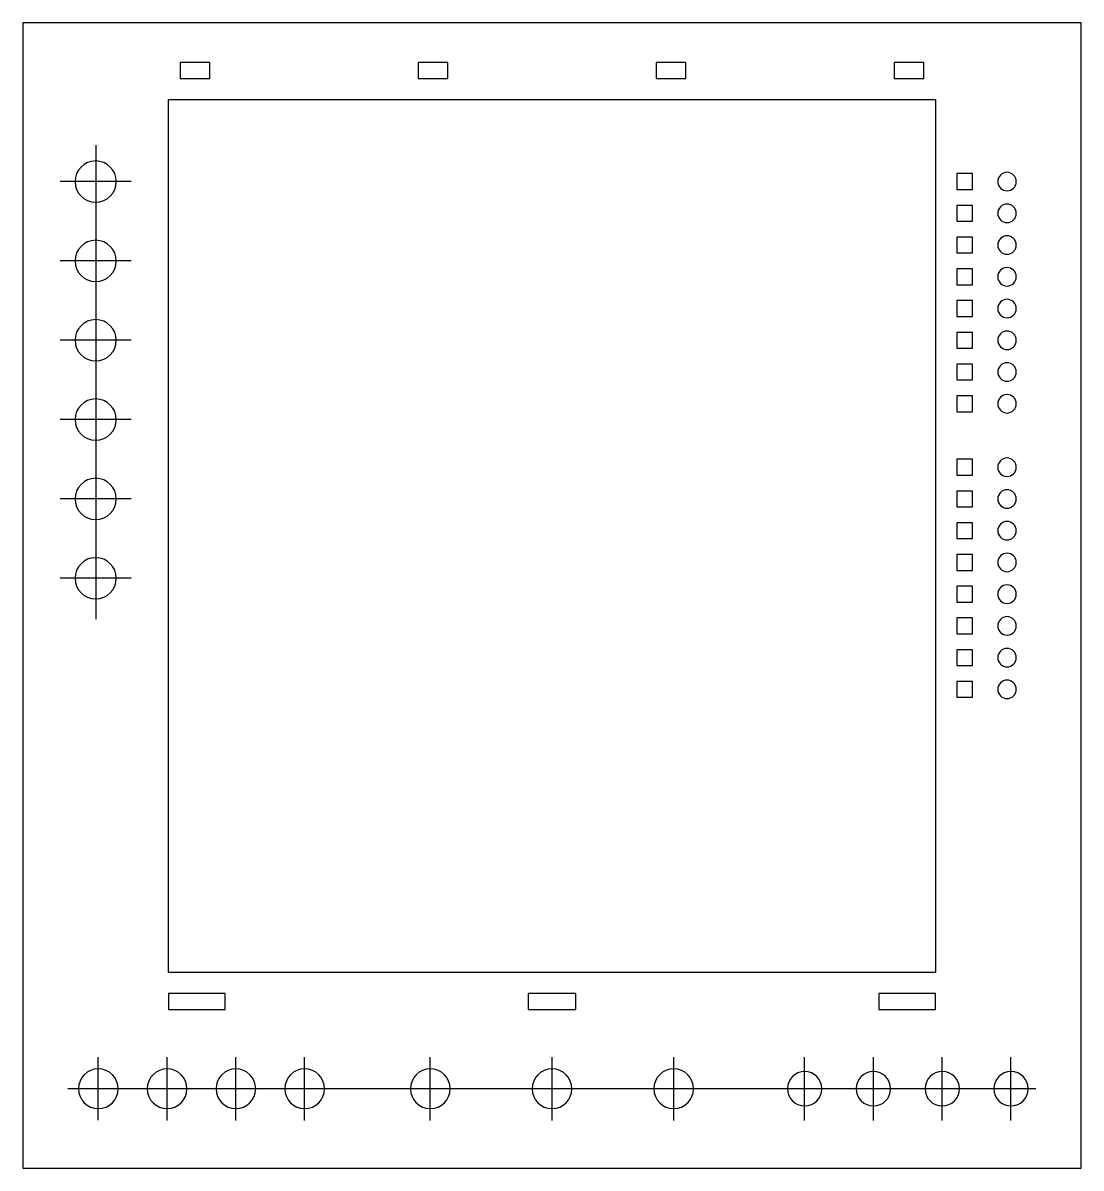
# Model space of a CAD drawing. Header units: inches. Extents: x 5 to 205, y 40 to 257.
import ezdxf

# ---------------------------------------------------------------- set-up
doc = ezdxf.new("R2010")
doc.units = ezdxf.units.IN
doc.header["$MEASUREMENT"] = 0

# ---------------------------------------------------------------- blocks, each defined once
blk = doc.blocks.new('block 2')
at = {"color": 7, "lineweight": 25, "true_color": 0xffffff}
blk.add_lwpolyline([(5.13, 40.27), (205.13, 40.27), (205.13, 256.77), (5.13, 256.77), (5.13, 40.27)], dxfattribs=at)
blk = doc.blocks.new('block 3')
at = {"color": 7, "lineweight": 25, "true_color": 0xffffff}
blk.add_lwpolyline([(32.63, 242.27), (42.63, 242.27), (77.63, 242.27), (87.63, 242.27), (122.63, 242.27), (132.63, 242.27), (167.63, 242.27), (177.63, 242.27), (177.63, 77.27), (87.63, 77.27), (77.63, 77.27), (42.63, 77.27), (32.63, 77.27), (32.63, 242.27)], dxfattribs=at)
blk = doc.blocks.new('block 4')
at = {"color": 7, "lineweight": 25, "true_color": 0xffffff}
blk.add_lwpolyline([(177.63, 77.27), (122.63, 77.27)], dxfattribs=at)
blk = doc.blocks.new('block 5')
at = {"color": 7, "lineweight": 25, "true_color": 0xffffff}
blk.add_open_spline([(189.38, 226.77), (189.38, 227.74), (190.16, 228.52), (191.13, 228.52), (192.09, 228.52), (192.88, 227.74), (192.88, 226.77), (192.88, 225.8), (192.09, 225.02), (191.13, 225.02), (190.16, 225.02), (189.38, 225.8), (189.38, 226.77), (189.38, 226.77), (189.38, 226.77), (189.38, 226.77)], degree=3, knots=[0, 0, 0, 0, 1, 1, 1, 2, 2, 2, 3, 3, 3, 4, 4, 4, 5, 5, 5, 5], dxfattribs=at)
blk = doc.blocks.new('block 6')
at = {"color": 7, "lineweight": 25, "true_color": 0xffffff}
blk.add_open_spline([(189.38, 220.77), (189.38, 221.74), (190.16, 222.52), (191.13, 222.52), (192.09, 222.52), (192.88, 221.74), (192.88, 220.77), (192.88, 219.8), (192.09, 219.02), (191.13, 219.02), (190.16, 219.02), (189.38, 219.8), (189.38, 220.77), (189.38, 220.77), (189.38, 220.77), (189.38, 220.77)], degree=3, knots=[0, 0, 0, 0, 1, 1, 1, 2, 2, 2, 3, 3, 3, 4, 4, 4, 5, 5, 5, 5], dxfattribs=at)
blk = doc.blocks.new('block 7')
at = {"color": 7, "lineweight": 25, "true_color": 0xffffff}
blk.add_open_spline([(189.38, 214.77), (189.38, 215.74), (190.16, 216.52), (191.13, 216.52), (192.09, 216.52), (192.88, 215.74), (192.88, 214.77), (192.88, 213.8), (192.09, 213.02), (191.13, 213.02), (190.16, 213.02), (189.38, 213.8), (189.38, 214.77), (189.38, 214.77), (189.38, 214.77), (189.38, 214.77)], degree=3, knots=[0, 0, 0, 0, 1, 1, 1, 2, 2, 2, 3, 3, 3, 4, 4, 4, 5, 5, 5, 5], dxfattribs=at)
blk = doc.blocks.new('block 8')
at = {"color": 7, "lineweight": 25, "true_color": 0xffffff}
blk.add_open_spline([(189.38, 208.77), (189.38, 209.74), (190.16, 210.52), (191.13, 210.52), (192.09, 210.52), (192.88, 209.74), (192.88, 208.77), (192.88, 207.8), (192.09, 207.02), (191.13, 207.02), (190.16, 207.02), (189.38, 207.8), (189.38, 208.77), (189.38, 208.77), (189.38, 208.77), (189.38, 208.77)], degree=3, knots=[0, 0, 0, 0, 1, 1, 1, 2, 2, 2, 3, 3, 3, 4, 4, 4, 5, 5, 5, 5], dxfattribs=at)
blk = doc.blocks.new('block 9')
at = {"color": 7, "lineweight": 25, "true_color": 0xffffff}
blk.add_open_spline([(189.38, 202.77), (189.38, 203.74), (190.16, 204.52), (191.13, 204.52), (192.09, 204.52), (192.88, 203.74), (192.88, 202.77), (192.88, 201.8), (192.09, 201.02), (191.13, 201.02), (190.16, 201.02), (189.38, 201.8), (189.38, 202.77), (189.38, 202.77), (189.38, 202.77), (189.38, 202.77)], degree=3, knots=[0, 0, 0, 0, 1, 1, 1, 2, 2, 2, 3, 3, 3, 4, 4, 4, 5, 5, 5, 5], dxfattribs=at)
blk = doc.blocks.new('block 10')
at = {"color": 7, "lineweight": 25, "true_color": 0xffffff}
blk.add_open_spline([(189.38, 196.77), (189.38, 197.74), (190.16, 198.52), (191.13, 198.52), (192.09, 198.52), (192.88, 197.74), (192.88, 196.77), (192.88, 195.8), (192.09, 195.02), (191.13, 195.02), (190.16, 195.02), (189.38, 195.8), (189.38, 196.77), (189.38, 196.77), (189.38, 196.77), (189.38, 196.77)], degree=3, knots=[0, 0, 0, 0, 1, 1, 1, 2, 2, 2, 3, 3, 3, 4, 4, 4, 5, 5, 5, 5], dxfattribs=at)
blk = doc.blocks.new('block 11')
at = {"color": 7, "lineweight": 25, "true_color": 0xffffff}
blk.add_open_spline([(189.38, 190.77), (189.38, 191.74), (190.16, 192.52), (191.13, 192.52), (192.09, 192.52), (192.88, 191.74), (192.88, 190.77), (192.88, 189.8), (192.09, 189.02), (191.13, 189.02), (190.16, 189.02), (189.38, 189.8), (189.38, 190.77), (189.38, 190.77), (189.38, 190.77), (189.38, 190.77)], degree=3, knots=[0, 0, 0, 0, 1, 1, 1, 2, 2, 2, 3, 3, 3, 4, 4, 4, 5, 5, 5, 5], dxfattribs=at)
blk = doc.blocks.new('block 12')
at = {"color": 7, "lineweight": 25, "true_color": 0xffffff}
blk.add_open_spline([(189.38, 184.77), (189.38, 185.74), (190.16, 186.52), (191.13, 186.52), (192.09, 186.52), (192.88, 185.74), (192.88, 184.77), (192.88, 183.8), (192.09, 183.02), (191.13, 183.02), (190.16, 183.02), (189.38, 183.8), (189.38, 184.77), (189.38, 184.77), (189.38, 184.77), (189.38, 184.77)], degree=3, knots=[0, 0, 0, 0, 1, 1, 1, 2, 2, 2, 3, 3, 3, 4, 4, 4, 5, 5, 5, 5], dxfattribs=at)
blk = doc.blocks.new('block 13')
at = {"color": 7, "lineweight": 25, "true_color": 0xffffff}
blk.add_open_spline([(189.38, 172.77), (189.38, 173.74), (190.16, 174.52), (191.13, 174.52), (192.09, 174.52), (192.88, 173.74), (192.88, 172.77), (192.88, 171.8), (192.09, 171.02), (191.13, 171.02), (190.16, 171.02), (189.38, 171.8), (189.38, 172.77), (189.38, 172.77), (189.38, 172.77), (189.38, 172.77)], degree=3, knots=[0, 0, 0, 0, 1, 1, 1, 2, 2, 2, 3, 3, 3, 4, 4, 4, 5, 5, 5, 5], dxfattribs=at)
blk = doc.blocks.new('block 14')
at = {"color": 7, "lineweight": 25, "true_color": 0xffffff}
blk.add_open_spline([(189.38, 166.77), (189.38, 167.74), (190.16, 168.52), (191.13, 168.52), (192.09, 168.52), (192.88, 167.74), (192.88, 166.77), (192.88, 165.8), (192.09, 165.02), (191.13, 165.02), (190.16, 165.02), (189.38, 165.8), (189.38, 166.77), (189.38, 166.77), (189.38, 166.77), (189.38, 166.77)], degree=3, knots=[0, 0, 0, 0, 1, 1, 1, 2, 2, 2, 3, 3, 3, 4, 4, 4, 5, 5, 5, 5], dxfattribs=at)
blk = doc.blocks.new('block 15')
at = {"color": 7, "lineweight": 25, "true_color": 0xffffff}
blk.add_open_spline([(189.38, 160.77), (189.38, 161.74), (190.16, 162.52), (191.13, 162.52), (192.09, 162.52), (192.88, 161.74), (192.88, 160.77), (192.88, 159.8), (192.09, 159.02), (191.13, 159.02), (190.16, 159.02), (189.38, 159.8), (189.38, 160.77), (189.38, 160.77), (189.38, 160.77), (189.38, 160.77)], degree=3, knots=[0, 0, 0, 0, 1, 1, 1, 2, 2, 2, 3, 3, 3, 4, 4, 4, 5, 5, 5, 5], dxfattribs=at)
blk = doc.blocks.new('block 16')
at = {"color": 7, "lineweight": 25, "true_color": 0xffffff}
blk.add_open_spline([(189.38, 154.77), (189.38, 155.74), (190.16, 156.52), (191.13, 156.52), (192.09, 156.52), (192.88, 155.74), (192.88, 154.77), (192.88, 153.8), (192.09, 153.02), (191.13, 153.02), (190.16, 153.02), (189.38, 153.8), (189.38, 154.77), (189.38, 154.77), (189.38, 154.77), (189.38, 154.77)], degree=3, knots=[0, 0, 0, 0, 1, 1, 1, 2, 2, 2, 3, 3, 3, 4, 4, 4, 5, 5, 5, 5], dxfattribs=at)
blk = doc.blocks.new('block 17')
at = {"color": 7, "lineweight": 25, "true_color": 0xffffff}
blk.add_open_spline([(189.38, 148.77), (189.38, 149.74), (190.16, 150.52), (191.13, 150.52), (192.09, 150.52), (192.88, 149.74), (192.88, 148.77), (192.88, 147.8), (192.09, 147.02), (191.13, 147.02), (190.16, 147.02), (189.38, 147.8), (189.38, 148.77), (189.38, 148.77), (189.38, 148.77), (189.38, 148.77)], degree=3, knots=[0, 0, 0, 0, 1, 1, 1, 2, 2, 2, 3, 3, 3, 4, 4, 4, 5, 5, 5, 5], dxfattribs=at)
blk = doc.blocks.new('block 18')
at = {"color": 7, "lineweight": 25, "true_color": 0xffffff}
blk.add_open_spline([(189.38, 142.77), (189.38, 143.74), (190.16, 144.52), (191.13, 144.52), (192.09, 144.52), (192.88, 143.74), (192.88, 142.77), (192.88, 141.8), (192.09, 141.02), (191.13, 141.02), (190.16, 141.02), (189.38, 141.8), (189.38, 142.77), (189.38, 142.77), (189.38, 142.77), (189.38, 142.77)], degree=3, knots=[0, 0, 0, 0, 1, 1, 1, 2, 2, 2, 3, 3, 3, 4, 4, 4, 5, 5, 5, 5], dxfattribs=at)
blk = doc.blocks.new('block 19')
at = {"color": 7, "lineweight": 25, "true_color": 0xffffff}
blk.add_open_spline([(189.38, 136.77), (189.38, 137.74), (190.16, 138.52), (191.13, 138.52), (192.09, 138.52), (192.88, 137.74), (192.88, 136.77), (192.88, 135.8), (192.09, 135.02), (191.13, 135.02), (190.16, 135.02), (189.38, 135.8), (189.38, 136.77), (189.38, 136.77), (189.38, 136.77), (189.38, 136.77)], degree=3, knots=[0, 0, 0, 0, 1, 1, 1, 2, 2, 2, 3, 3, 3, 4, 4, 4, 5, 5, 5, 5], dxfattribs=at)
blk = doc.blocks.new('block 20')
at = {"color": 7, "lineweight": 25, "true_color": 0xffffff}
blk.add_open_spline([(78.38, 55.27), (78.38, 57.34), (80.06, 59.02), (82.13, 59.02), (84.2, 59.02), (85.88, 57.34), (85.88, 55.27), (85.88, 53.2), (84.2, 51.52), (82.13, 51.52), (80.06, 51.52), (78.38, 53.2), (78.38, 55.27), (78.38, 55.27), (78.38, 55.27), (78.38, 55.27)], degree=3, knots=[0, 0, 0, 0, 1, 1, 1, 2, 2, 2, 3, 3, 3, 4, 4, 4, 5, 5, 5, 5], dxfattribs=at)
blk = doc.blocks.new('block 21')
at = {"color": 7, "lineweight": 25, "true_color": 0xffffff}
blk.add_open_spline([(15.63, 55.27), (15.63, 57.34), (17.31, 59.02), (19.38, 59.02), (21.45, 59.02), (23.13, 57.34), (23.13, 55.27), (23.13, 53.2), (21.45, 51.52), (19.38, 51.52), (17.31, 51.52), (15.63, 53.2), (15.63, 55.27), (15.63, 55.27), (15.63, 55.27), (15.63, 55.27)], degree=3, knots=[0, 0, 0, 0, 1, 1, 1, 2, 2, 2, 3, 3, 3, 4, 4, 4, 5, 5, 5, 5], dxfattribs=at)
blk = doc.blocks.new('block 22')
at = {"color": 7, "lineweight": 25, "true_color": 0xffffff}
blk.add_open_spline([(149.63, 55.27), (149.63, 57.06), (151.08, 58.52), (152.88, 58.52), (154.67, 58.52), (156.13, 57.06), (156.13, 55.27), (156.13, 53.47), (154.67, 52.02), (152.88, 52.02), (151.08, 52.02), (149.63, 53.47), (149.63, 55.27), (149.63, 55.27), (149.63, 55.27), (149.63, 55.27)], degree=3, knots=[0, 0, 0, 0, 1, 1, 1, 2, 2, 2, 3, 3, 3, 4, 4, 4, 5, 5, 5, 5], dxfattribs=at)
blk = doc.blocks.new('block 23')
at = {"color": 7, "lineweight": 25, "true_color": 0xffffff}
blk.add_open_spline([(14.98, 226.77), (14.98, 228.92), (16.72, 230.67), (18.88, 230.67), (21.03, 230.67), (22.78, 228.92), (22.78, 226.77), (22.78, 224.62), (21.03, 222.87), (18.88, 222.87), (16.72, 222.87), (14.98, 224.62), (14.98, 226.77), (14.98, 226.77), (14.98, 226.77), (14.98, 226.77)], degree=3, knots=[0, 0, 0, 0, 1, 1, 1, 2, 2, 2, 3, 3, 3, 4, 4, 4, 5, 5, 5, 5], dxfattribs=at)
blk = doc.blocks.new('block 24')
at = {"color": 7, "lineweight": 25, "true_color": 0xffffff}
blk.add_open_spline([(14.98, 211.77), (14.98, 213.92), (16.72, 215.67), (18.88, 215.67), (21.03, 215.67), (22.78, 213.92), (22.78, 211.77), (22.78, 209.62), (21.03, 207.87), (18.88, 207.87), (16.72, 207.87), (14.98, 209.62), (14.98, 211.77), (14.98, 211.77), (14.98, 211.77), (14.98, 211.77)], degree=3, knots=[0, 0, 0, 0, 1, 1, 1, 2, 2, 2, 3, 3, 3, 4, 4, 4, 5, 5, 5, 5], dxfattribs=at)
blk = doc.blocks.new('block 25')
at = {"color": 7, "lineweight": 25, "true_color": 0xffffff}
blk.add_open_spline([(14.98, 196.77), (14.98, 198.92), (16.72, 200.67), (18.88, 200.67), (21.03, 200.67), (22.78, 198.92), (22.78, 196.77), (22.78, 194.62), (21.03, 192.87), (18.88, 192.87), (16.72, 192.87), (14.98, 194.62), (14.98, 196.77), (14.98, 196.77), (14.98, 196.77), (14.98, 196.77)], degree=3, knots=[0, 0, 0, 0, 1, 1, 1, 2, 2, 2, 3, 3, 3, 4, 4, 4, 5, 5, 5, 5], dxfattribs=at)
blk = doc.blocks.new('block 26')
at = {"color": 7, "lineweight": 25, "true_color": 0xffffff}
blk.add_open_spline([(14.98, 181.77), (14.98, 183.92), (16.72, 185.67), (18.88, 185.67), (21.03, 185.67), (22.78, 183.92), (22.78, 181.77), (22.78, 179.62), (21.03, 177.87), (18.88, 177.87), (16.72, 177.87), (14.98, 179.62), (14.98, 181.77), (14.98, 181.77), (14.98, 181.77), (14.98, 181.77)], degree=3, knots=[0, 0, 0, 0, 1, 1, 1, 2, 2, 2, 3, 3, 3, 4, 4, 4, 5, 5, 5, 5], dxfattribs=at)
blk = doc.blocks.new('block 27')
at = {"color": 7, "lineweight": 25, "true_color": 0xffffff}
blk.add_open_spline([(14.98, 166.77), (14.98, 168.92), (16.72, 170.67), (18.88, 170.67), (21.03, 170.67), (22.78, 168.92), (22.78, 166.77), (22.78, 164.62), (21.03, 162.87), (18.88, 162.87), (16.72, 162.87), (14.98, 164.62), (14.98, 166.77), (14.98, 166.77), (14.98, 166.77), (14.98, 166.77)], degree=3, knots=[0, 0, 0, 0, 1, 1, 1, 2, 2, 2, 3, 3, 3, 4, 4, 4, 5, 5, 5, 5], dxfattribs=at)
blk = doc.blocks.new('block 28')
at = {"color": 7, "lineweight": 25, "true_color": 0xffffff}
blk.add_open_spline([(14.98, 151.77), (14.98, 153.92), (16.72, 155.67), (18.88, 155.67), (21.03, 155.67), (22.78, 153.92), (22.78, 151.77), (22.78, 149.62), (21.03, 147.87), (18.88, 147.87), (16.72, 147.87), (14.98, 149.62), (14.98, 151.77), (14.98, 151.77), (14.98, 151.77), (14.98, 151.77)], degree=3, knots=[0, 0, 0, 0, 1, 1, 1, 2, 2, 2, 3, 3, 3, 4, 4, 4, 5, 5, 5, 5], dxfattribs=at)
blk = doc.blocks.new('block 29')
at = {"color": 7, "lineweight": 25, "true_color": 0xffffff}
blk.add_open_spline([(28.63, 55.27), (28.63, 57.34), (30.31, 59.02), (32.38, 59.02), (34.45, 59.02), (36.13, 57.34), (36.13, 55.27), (36.13, 53.2), (34.45, 51.52), (32.38, 51.52), (30.31, 51.52), (28.63, 53.2), (28.63, 55.27), (28.63, 55.27), (28.63, 55.27), (28.63, 55.27)], degree=3, knots=[0, 0, 0, 0, 1, 1, 1, 2, 2, 2, 3, 3, 3, 4, 4, 4, 5, 5, 5, 5], dxfattribs=at)
blk = doc.blocks.new('block 30')
at = {"color": 7, "lineweight": 25, "true_color": 0xffffff}
blk.add_open_spline([(41.63, 55.27), (41.63, 57.34), (43.31, 59.02), (45.38, 59.02), (47.45, 59.02), (49.13, 57.34), (49.13, 55.27), (49.13, 53.2), (47.45, 51.52), (45.38, 51.52), (43.31, 51.52), (41.63, 53.2), (41.63, 55.27), (41.63, 55.27), (41.63, 55.27), (41.63, 55.27)], degree=3, knots=[0, 0, 0, 0, 1, 1, 1, 2, 2, 2, 3, 3, 3, 4, 4, 4, 5, 5, 5, 5], dxfattribs=at)
blk = doc.blocks.new('block 31')
at = {"color": 7, "lineweight": 25, "true_color": 0xffffff}
blk.add_open_spline([(54.63, 55.27), (54.63, 57.34), (56.31, 59.02), (58.38, 59.02), (60.45, 59.02), (62.13, 57.34), (62.13, 55.27), (62.13, 53.2), (60.45, 51.52), (58.38, 51.52), (56.31, 51.52), (54.63, 53.2), (54.63, 55.27), (54.63, 55.27), (54.63, 55.27), (54.63, 55.27)], degree=3, knots=[0, 0, 0, 0, 1, 1, 1, 2, 2, 2, 3, 3, 3, 4, 4, 4, 5, 5, 5, 5], dxfattribs=at)
blk = doc.blocks.new('block 32')
at = {"color": 7, "lineweight": 25, "true_color": 0xffffff}
blk.add_open_spline([(162.63, 55.27), (162.63, 57.06), (164.08, 58.52), (165.88, 58.52), (167.67, 58.52), (169.13, 57.06), (169.13, 55.27), (169.13, 53.47), (167.67, 52.02), (165.88, 52.02), (164.08, 52.02), (162.63, 53.47), (162.63, 55.27), (162.63, 55.27), (162.63, 55.27), (162.63, 55.27)], degree=3, knots=[0, 0, 0, 0, 1, 1, 1, 2, 2, 2, 3, 3, 3, 4, 4, 4, 5, 5, 5, 5], dxfattribs=at)
blk = doc.blocks.new('block 33')
at = {"color": 7, "lineweight": 25, "true_color": 0xffffff}
blk.add_open_spline([(175.63, 55.27), (175.63, 57.06), (177.08, 58.52), (178.88, 58.52), (180.67, 58.52), (182.13, 57.06), (182.13, 55.27), (182.13, 53.47), (180.67, 52.02), (178.88, 52.02), (177.08, 52.02), (175.63, 53.47), (175.63, 55.27), (175.63, 55.27), (175.63, 55.27), (175.63, 55.27)], degree=3, knots=[0, 0, 0, 0, 1, 1, 1, 2, 2, 2, 3, 3, 3, 4, 4, 4, 5, 5, 5, 5], dxfattribs=at)
blk = doc.blocks.new('block 34')
at = {"color": 7, "lineweight": 25, "true_color": 0xffffff}
blk.add_open_spline([(188.63, 55.27), (188.63, 57.06), (190.08, 58.52), (191.88, 58.52), (193.67, 58.52), (195.13, 57.06), (195.13, 55.27), (195.13, 53.47), (193.67, 52.02), (191.88, 52.02), (190.08, 52.02), (188.63, 53.47), (188.63, 55.27), (188.63, 55.27), (188.63, 55.27), (188.63, 55.27)], degree=3, knots=[0, 0, 0, 0, 1, 1, 1, 2, 2, 2, 3, 3, 3, 4, 4, 4, 5, 5, 5, 5], dxfattribs=at)
blk = doc.blocks.new('block 35')
at = {"color": 7, "lineweight": 25, "true_color": 0xffffff}
blk.add_open_spline([(101.38, 55.27), (101.38, 57.34), (103.06, 59.02), (105.13, 59.02), (107.2, 59.02), (108.88, 57.34), (108.88, 55.27), (108.88, 53.2), (107.2, 51.52), (105.13, 51.52), (103.06, 51.52), (101.38, 53.2), (101.38, 55.27), (101.38, 55.27), (101.38, 55.27), (101.38, 55.27)], degree=3, knots=[0, 0, 0, 0, 1, 1, 1, 2, 2, 2, 3, 3, 3, 4, 4, 4, 5, 5, 5, 5], dxfattribs=at)
blk = doc.blocks.new('block 36')
at = {"color": 7, "lineweight": 25, "true_color": 0xffffff}
blk.add_open_spline([(124.38, 55.27), (124.38, 57.34), (126.06, 59.02), (128.13, 59.02), (130.2, 59.02), (131.88, 57.34), (131.88, 55.27), (131.88, 53.2), (130.2, 51.52), (128.13, 51.52), (126.06, 51.52), (124.38, 53.2), (124.38, 55.27), (124.38, 55.27), (124.38, 55.27), (124.38, 55.27)], degree=3, knots=[0, 0, 0, 0, 1, 1, 1, 2, 2, 2, 3, 3, 3, 4, 4, 4, 5, 5, 5, 5], dxfattribs=at)
blk = doc.blocks.new('block 37')
at = {"color": 7, "lineweight": 25, "true_color": 0xffffff}
blk.add_open_spline([(189.38, 130.77), (189.38, 131.74), (190.16, 132.52), (191.13, 132.52), (192.09, 132.52), (192.88, 131.74), (192.88, 130.77), (192.88, 129.8), (192.09, 129.02), (191.13, 129.02), (190.16, 129.02), (189.38, 129.8), (189.38, 130.77), (189.38, 130.77), (189.38, 130.77), (189.38, 130.77)], degree=3, knots=[0, 0, 0, 0, 1, 1, 1, 2, 2, 2, 3, 3, 3, 4, 4, 4, 5, 5, 5, 5], dxfattribs=at)
blk = doc.blocks.new('block 38')
at = {"color": 7, "lineweight": 25, "true_color": 0xffffff}
blk.add_lwpolyline([(32.63, 70.27), (43.33, 70.27), (43.33, 73.27), (32.63, 73.27), (32.63, 70.27)], dxfattribs=at)
blk = doc.blocks.new('block 39')
at = {"color": 7, "lineweight": 25, "true_color": 0xffffff}
blk.add_lwpolyline([(100.63, 70.27), (109.63, 70.27), (109.63, 73.27), (100.63, 73.27), (100.63, 70.27)], dxfattribs=at)
blk = doc.blocks.new('block 40')
at = {"color": 7, "lineweight": 25, "true_color": 0xffffff}
blk.add_lwpolyline([(166.93, 70.27), (177.63, 70.27), (177.63, 73.27), (166.93, 73.27), (166.93, 70.27)], dxfattribs=at)
blk = doc.blocks.new('block 41')
at = {"color": 7, "lineweight": 25, "true_color": 0xffffff}
blk.add_lwpolyline([(181.63, 225.27), (184.63, 225.27), (184.63, 228.27), (181.63, 228.27), (181.63, 225.27)], dxfattribs=at)
blk = doc.blocks.new('block 42')
at = {"color": 7, "lineweight": 25, "true_color": 0xffffff}
blk.add_lwpolyline([(181.63, 219.27), (184.63, 219.27), (184.63, 222.27), (181.63, 222.27), (181.63, 219.27)], dxfattribs=at)
blk = doc.blocks.new('block 43')
at = {"color": 7, "lineweight": 25, "true_color": 0xffffff}
blk.add_lwpolyline([(181.63, 213.27), (184.63, 213.27), (184.63, 216.27), (181.63, 216.27), (181.63, 213.27)], dxfattribs=at)
blk = doc.blocks.new('block 44')
at = {"color": 7, "lineweight": 25, "true_color": 0xffffff}
blk.add_lwpolyline([(181.63, 207.27), (184.63, 207.27), (184.63, 210.27), (181.63, 210.27), (181.63, 207.27)], dxfattribs=at)
blk = doc.blocks.new('block 45')
at = {"color": 7, "lineweight": 25, "true_color": 0xffffff}
blk.add_lwpolyline([(181.63, 201.27), (184.63, 201.27), (184.63, 204.27), (181.63, 204.27), (181.63, 201.27)], dxfattribs=at)
blk = doc.blocks.new('block 46')
at = {"color": 7, "lineweight": 25, "true_color": 0xffffff}
blk.add_lwpolyline([(181.63, 195.27), (184.63, 195.27), (184.63, 198.27), (181.63, 198.27), (181.63, 195.27)], dxfattribs=at)
blk = doc.blocks.new('block 47')
at = {"color": 7, "lineweight": 25, "true_color": 0xffffff}
blk.add_lwpolyline([(181.63, 189.27), (184.63, 189.27), (184.63, 192.27), (181.63, 192.27), (181.63, 189.27)], dxfattribs=at)
blk = doc.blocks.new('block 48')
at = {"color": 7, "lineweight": 25, "true_color": 0xffffff}
blk.add_lwpolyline([(181.63, 183.27), (184.63, 183.27), (184.63, 186.27), (181.63, 186.27), (181.63, 183.27)], dxfattribs=at)
blk = doc.blocks.new('block 49')
at = {"color": 7, "lineweight": 25, "true_color": 0xffffff}
blk.add_lwpolyline([(181.63, 171.27), (184.63, 171.27), (184.63, 174.27), (181.63, 174.27), (181.63, 171.27)], dxfattribs=at)
blk = doc.blocks.new('block 50')
at = {"color": 7, "lineweight": 25, "true_color": 0xffffff}
blk.add_lwpolyline([(181.63, 165.27), (184.63, 165.27), (184.63, 168.27), (181.63, 168.27), (181.63, 165.27)], dxfattribs=at)
blk = doc.blocks.new('block 51')
at = {"color": 7, "lineweight": 25, "true_color": 0xffffff}
blk.add_lwpolyline([(181.63, 159.27), (184.63, 159.27), (184.63, 162.27), (181.63, 162.27), (181.63, 159.27)], dxfattribs=at)
blk = doc.blocks.new('block 52')
at = {"color": 7, "lineweight": 25, "true_color": 0xffffff}
blk.add_lwpolyline([(181.63, 153.27), (184.63, 153.27), (184.63, 156.27), (181.63, 156.27), (181.63, 153.27)], dxfattribs=at)
blk = doc.blocks.new('block 53')
at = {"color": 7, "lineweight": 25, "true_color": 0xffffff}
blk.add_lwpolyline([(181.63, 147.27), (184.63, 147.27), (184.63, 150.27), (181.63, 150.27), (181.63, 147.27)], dxfattribs=at)
blk = doc.blocks.new('block 54')
at = {"color": 7, "lineweight": 25, "true_color": 0xffffff}
blk.add_lwpolyline([(181.63, 141.27), (184.63, 141.27), (184.63, 144.27), (181.63, 144.27), (181.63, 141.27)], dxfattribs=at)
blk = doc.blocks.new('block 55')
at = {"color": 7, "lineweight": 25, "true_color": 0xffffff}
blk.add_lwpolyline([(181.63, 135.27), (184.63, 135.27), (184.63, 138.27), (181.63, 138.27), (181.63, 135.27)], dxfattribs=at)
blk = doc.blocks.new('block 56')
at = {"color": 7, "lineweight": 25, "true_color": 0xffffff}
blk.add_lwpolyline([(181.63, 129.27), (184.63, 129.27), (184.63, 132.27), (181.63, 132.27), (181.63, 129.27)], dxfattribs=at)
blk = doc.blocks.new('block 57')
at = {"color": 7, "lineweight": 25, "true_color": 0xffffff}
blk.add_lwpolyline([(34.83, 246.27), (40.43, 246.27), (40.43, 249.27), (34.83, 249.27), (34.83, 246.27)], dxfattribs=at)
blk = doc.blocks.new('block 58')
at = {"color": 7, "lineweight": 25, "true_color": 0xffffff}
blk.add_lwpolyline([(79.83, 246.27), (85.43, 246.27), (85.43, 249.27), (79.83, 249.27), (79.83, 246.27)], dxfattribs=at)
blk = doc.blocks.new('block 59')
at = {"color": 7, "lineweight": 25, "true_color": 0xffffff}
blk.add_lwpolyline([(124.83, 246.27), (130.43, 246.27), (130.43, 249.27), (124.83, 249.27), (124.83, 246.27)], dxfattribs=at)
blk = doc.blocks.new('block 60')
at = {"color": 7, "lineweight": 25, "true_color": 0xffffff}
blk.add_lwpolyline([(169.83, 246.27), (175.43, 246.27), (175.43, 249.27), (169.83, 249.27), (169.83, 246.27)], dxfattribs=at)

msp = doc.modelspace()

# ---------------------------------------------------------------- linework, layer by layer
at = {"color": 7, "lineweight": 25, "true_color": 0xffffff}
for points in [[(18.88, 233.66), (18.88, 144.02)], [(25.6, 226.77), (12.15, 226.77)], [(25.6, 211.77), (12.15, 211.77)], [(25.6, 196.77), (12.15, 196.77)], [(25.6, 181.77), (12.15, 181.77)], [(25.6, 166.77), (12.15, 166.77)], [(25.6, 151.77), (12.15, 151.77)], [(19.38, 49.31), (19.38, 61.26)], [(32.38, 49.29), (32.38, 61.25)], [(45.38, 49.29), (45.38, 61.25)], [(58.38, 49.29), (58.38, 61.25)], [(82.13, 49.29), (82.13, 61.25)], [(105.13, 49.29), (105.13, 61.25)], [(128.13, 49.29), (128.13, 61.25)], [(152.88, 49.29), (152.88, 61.25)], [(165.88, 49.29), (165.88, 61.25)], [(178.88, 49.29), (178.88, 61.25)], [(191.88, 49.29), (191.88, 61.25)], [(196.56, 55.27), (13.65, 55.27)]]:
    msp.add_lwpolyline(points, dxfattribs=at)

# ---------------------------------------------------------------- block references
for name in ['block 2', 'block 57', 'block 58', 'block 59', 'block 60', 'block 3', 'block 23', 'block 41', 'block 5', 'block 42', 'block 6', 'block 7', 'block 24', 'block 43', 'block 44', 'block 8', 'block 45', 'block 9', 'block 25', 'block 46', 'block 10', 'block 47', 'block 11', 'block 48', 'block 12', 'block 26', 'block 49', 'block 13', 'block 27', 'block 50', 'block 14', 'block 15', 'block 51', 'block 52', 'block 16', 'block 28', 'block 53', 'block 17', 'block 54', 'block 18', 'block 55', 'block 19', 'block 56', 'block 37', 'block 4', 'block 38', 'block 39', 'block 40', 'block 21', 'block 29', 'block 30', 'block 31', 'block 20', 'block 35', 'block 36', 'block 22', 'block 32', 'block 33', 'block 34']:
    msp.add_blockref(name, (0, 0))

doc.saveas('drawing.dxf')
